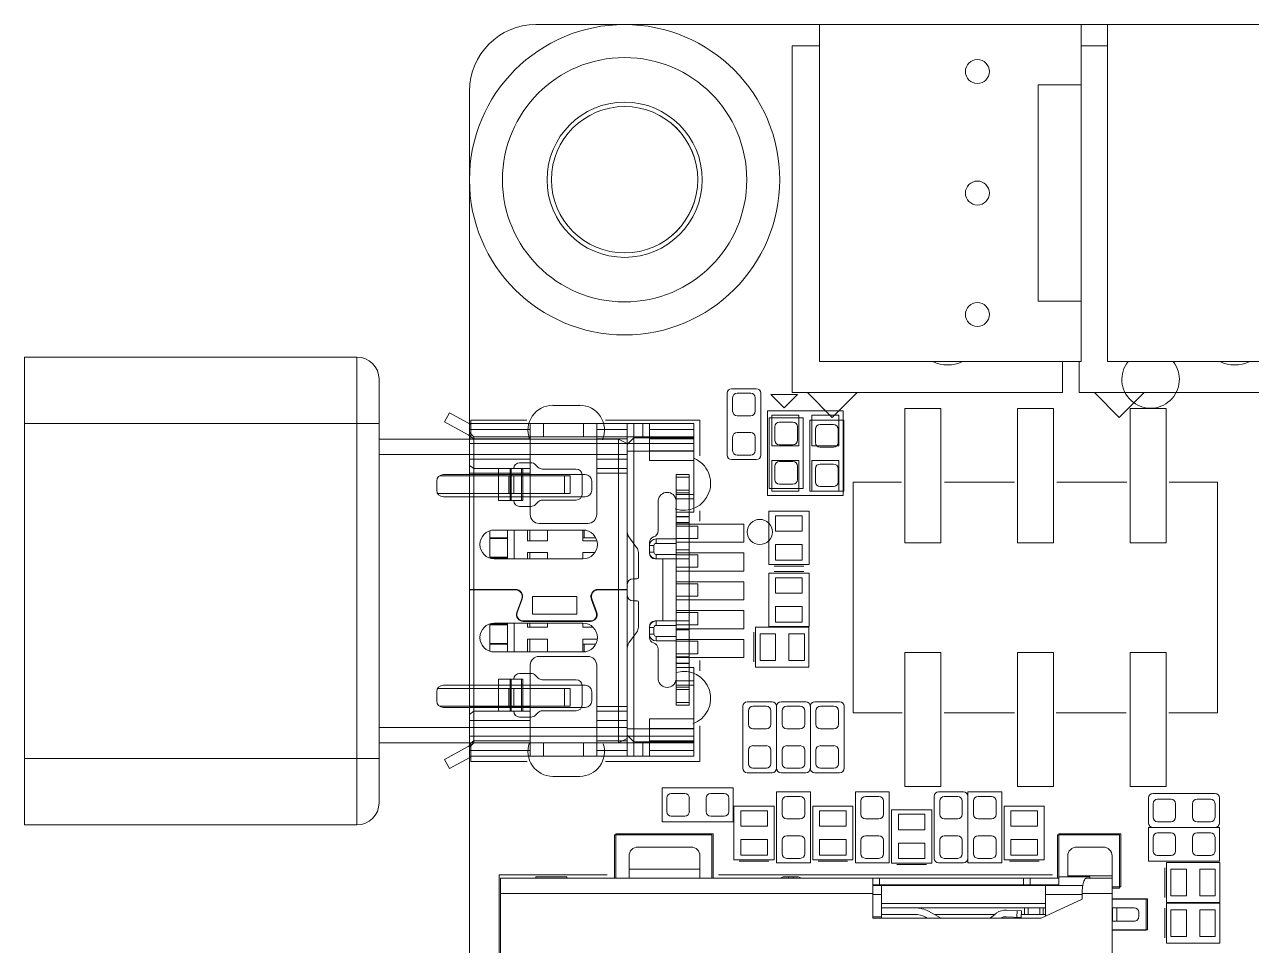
# Model space of a CAD drawing. Extents: x 14416 to 15769, y -3933 to -3562.
# Drawn here: x 14478.36 to 14506.04, y -3830.89 to -3810.12 of the extents above; entities that cross this region are included whole.
import ezdxf

# ---------------------------------------------------------------- set-up
doc = ezdxf.new("R2010")
doc.units = 0
doc.header["$LTSCALE"] = 3
doc.layers.get('0').update_dxf_attribs({"color": 2, "linetype": 'CONTINUOUS', "lineweight": 9})

msp = doc.modelspace()

# ---------------------------------------------------------------- linework, layer by layer
at = {"color": 7, "linetype": 'Continuous'}
for p, q in [((14574.899, -3810.123), (14489.899, -3810.123)), ((14496.299, -3810.123), (14496.299, -3817.723)), ((14502.199, -3817.723), (14502.199, -3810.123)), ((14502.799, -3810.123), (14502.799, -3817.723)), ((14488.399, -3811.623), (14488.399, -3819.473)), ((14502.199, -3811.483), (14501.229, -3811.483)), ((14501.229, -3811.483), (14501.229, -3816.363)), ((14501.229, -3816.363), (14502.199, -3816.363)), ((14478.359, -3817.623), (14485.859, -3817.623)), ((14478.359, -3817.623), (14478.359, -3828.173)), ((14485.859, -3828.173), (14485.859, -3817.623)), ((14496.299, -3817.723), (14502.199, -3817.723)), ((14502.799, -3817.723), (14508.699, -3817.723)), ((14486.359, -3818.123), (14486.359, -3827.673)), ((14486.359, -3819.123), (14478.359, -3819.123)), ((14486.359, -3819.473), (14491.759, -3819.473)), ((14491.759, -3819.473), (14491.959, -3819.573)), ((14491.759, -3819.473), (14491.759, -3826.323)), ((14491.959, -3819.593), (14492.109, -3819.443)), ((14491.959, -3819.593), (14492.109, -3819.443)), ((14491.959, -3819.573), (14491.959, -3826.223)), ((14492.109, -3819.443), (14493.459, -3819.443)), ((14492.109, -3819.443), (14492.109, -3826.303)), ((14493.459, -3820.823), (14493.459, -3819.443)), ((14491.959, -3819.823), (14486.359, -3819.823)), ((14493.459, -3819.743), (14491.959, -3819.743)), ((14487.659, -3820.423), (14487.659, -3820.623)), ((14490.671, -3820.298), (14487.728, -3820.298)), ((14491.009, -3820.273), (14487.809, -3820.273)), ((14489.055, -3820.298), (14489.055, -3820.698)), ((14489.288, -3820.298), (14489.288, -3820.698)), ((14489.401, -3820.698), (14489.401, -3820.298)), ((14489.601, -3820.298), (14489.601, -3820.698)), ((14490.542, -3820.698), (14490.542, -3820.298)), ((14490.671, -3820.698), (14490.671, -3820.298)), ((14491.159, -3820.623), (14491.159, -3820.423)), ((14487.681, -3820.698), (14490.671, -3820.698)), ((14487.809, -3820.773), (14491.009, -3820.773)), ((14493.059, -3820.823), (14493.459, -3820.823)), ((14493.059, -3820.823), (14493.059, -3824.923)), ((14488.859, -3822.156), (14488.859, -3821.54)), ((14490.959, -3821.523), (14488.959, -3821.523)), ((14489.259, -3822.173), (14489.259, -3821.523)), ((14489.409, -3821.523), (14489.409, -3822.173)), ((14489.709, -3821.763), (14489.709, -3821.523)), ((14489.759, -3821.763), (14489.759, -3821.523)), ((14490.159, -3821.523), (14490.159, -3821.763)), ((14490.959, -3821.763), (14490.959, -3821.523)), ((14490.987, -3821.698), (14490.987, -3821.527)), ((14493.549, -3821.433), (14493.059, -3821.433)), ((14493.549, -3821.433), (14493.549, -3821.713)), ((14488.859, -3821.698), (14489.259, -3821.698)), ((14488.859, -3821.713), (14489.259, -3821.713)), ((14490.159, -3821.763), (14489.709, -3821.763)), ((14490.959, -3821.698), (14491.245, -3821.698)), ((14491.269, -3821.763), (14490.959, -3821.763)), ((14492.559, -3821.873), (14492.459, -3821.873)), ((14492.459, -3822.023), (14492.459, -3821.873)), ((14492.559, -3821.873), (14492.559, -3822.023)), ((14492.609, -3821.723), (14493.059, -3821.723)), ((14492.609, -3821.723), (14492.609, -3821.823)), ((14493.059, -3821.823), (14492.609, -3821.823)), ((14493.549, -3821.713), (14493.059, -3821.713)), ((14489.259, -3822.133), (14488.859, -3822.133)), ((14489.259, -3822.148), (14488.859, -3822.148)), ((14488.959, -3822.173), (14490.959, -3822.173)), ((14490.159, -3822.033), (14489.709, -3822.033)), ((14489.709, -3822.173), (14489.709, -3822.033)), ((14489.759, -3822.173), (14489.759, -3822.033)), ((14490.159, -3822.033), (14490.159, -3822.173)), ((14491.222, -3822.033), (14490.959, -3822.033)), ((14490.959, -3822.173), (14490.959, -3822.033)), ((14492.559, -3822.023), (14492.459, -3822.023)), ((14492.609, -3822.073), (14493.059, -3822.073)), ((14492.609, -3822.073), (14492.609, -3822.173)), ((14492.609, -3822.173), (14493.059, -3822.173)), ((14493.549, -3822.083), (14493.059, -3822.083)), ((14493.549, -3822.083), (14493.549, -3822.363)), ((14493.549, -3822.363), (14493.059, -3822.363)), ((14493.549, -3822.733), (14493.059, -3822.733)), ((14493.549, -3822.733), (14493.549, -3823.013)), ((14493.549, -3823.013), (14493.059, -3823.013)), ((14493.549, -3823.383), (14493.059, -3823.383)), ((14493.549, -3823.383), (14493.549, -3823.663)), ((14488.859, -3824.256), (14488.859, -3823.64)), ((14488.859, -3823.648), (14489.259, -3823.648)), ((14488.859, -3823.663), (14489.259, -3823.663)), ((14490.959, -3823.623), (14488.959, -3823.623)), ((14489.259, -3824.273), (14489.259, -3823.623)), ((14489.409, -3823.623), (14489.409, -3824.273)), ((14489.709, -3823.713), (14489.709, -3823.623)), ((14490.159, -3823.713), (14489.709, -3823.713)), ((14489.759, -3823.713), (14489.759, -3823.623)), ((14490.159, -3823.623), (14490.159, -3823.713)), ((14490.959, -3823.713), (14490.959, -3823.623)), ((14491.179, -3823.713), (14490.959, -3823.713)), ((14492.559, -3823.723), (14492.459, -3823.723)), ((14492.459, -3823.873), (14492.459, -3823.723)), ((14492.559, -3823.723), (14492.559, -3823.873)), ((14492.609, -3823.573), (14493.059, -3823.573)), ((14492.609, -3823.673), (14492.609, -3823.573)), ((14493.059, -3823.673), (14492.609, -3823.673)), ((14493.549, -3823.663), (14493.059, -3823.663)), ((14489.259, -3824.083), (14488.859, -3824.083)), ((14489.259, -3824.098), (14488.859, -3824.098)), ((14490.159, -3823.983), (14489.709, -3823.983)), ((14489.709, -3824.273), (14489.709, -3823.983)), ((14489.759, -3824.273), (14489.759, -3823.983)), ((14490.159, -3823.983), (14490.159, -3824.273)), ((14491.28, -3823.983), (14490.959, -3823.983)), ((14490.959, -3824.273), (14490.959, -3823.983)), ((14491.245, -3824.098), (14490.959, -3824.098)), ((14490.987, -3824.269), (14490.987, -3824.098)), ((14492.559, -3823.873), (14492.459, -3823.873)), ((14492.609, -3823.923), (14493.059, -3823.923)), ((14492.609, -3823.923), (14492.609, -3824.023)), ((14492.609, -3824.023), (14493.059, -3824.023)), ((14493.549, -3824.033), (14493.059, -3824.033)), ((14493.549, -3824.033), (14493.549, -3824.313)), ((14488.959, -3824.273), (14490.959, -3824.273)), ((14493.549, -3824.313), (14493.059, -3824.313)), ((14493.459, -3824.923), (14493.059, -3824.923)), ((14493.459, -3826.303), (14493.459, -3824.923)), ((14487.659, -3825.173), (14487.659, -3825.373)), ((14490.671, -3825.098), (14487.681, -3825.098)), ((14491.009, -3825.023), (14487.809, -3825.023)), ((14489.055, -3825.098), (14489.055, -3825.498)), ((14489.288, -3825.098), (14489.288, -3825.498)), ((14489.401, -3825.498), (14489.401, -3825.098)), ((14489.601, -3825.098), (14489.601, -3825.498)), ((14490.542, -3825.498), (14490.542, -3825.098)), ((14490.671, -3825.498), (14490.671, -3825.098)), ((14491.159, -3825.373), (14491.159, -3825.173)), ((14487.728, -3825.498), (14490.671, -3825.498)), ((14487.809, -3825.523), (14491.009, -3825.523)), ((14486.359, -3825.973), (14491.959, -3825.973)), ((14491.959, -3826.003), (14493.459, -3826.003)), ((14491.759, -3826.323), (14486.359, -3826.323)), ((14488.399, -3826.323), (14488.399, -3847.788)), ((14491.959, -3826.223), (14491.759, -3826.323)), ((14492.109, -3826.303), (14491.959, -3826.153)), ((14491.959, -3826.153), (14492.109, -3826.303)), ((14492.109, -3826.303), (14493.459, -3826.303)), ((14478.359, -3826.673), (14486.359, -3826.673)), ((14478.359, -3828.173), (14485.859, -3828.173)), ((14491.699, -3828.373), (14493.899, -3828.373)), ((14491.699, -3829.373), (14491.699, -3828.373)), ((14493.899, -3828.373), (14493.899, -3829.373)), ((14501.699, -3828.373), (14503.099, -3828.373)), ((14501.699, -3829.343), (14501.699, -3828.373)), ((14503.099, -3828.373), (14503.099, -3829.573)), ((14492.199, -3828.673), (14493.399, -3828.673)), ((14502.099, -3828.673), (14502.699, -3828.673)), ((14491.999, -3828.873), (14491.999, -3829.373)), ((14493.599, -3829.373), (14493.599, -3828.873)), ((14501.899, -3828.873), (14501.899, -3829.343)), ((14502.899, -3828.873), (14502.899, -3831.563)), ((14501.699, -3829.373), (14489.099, -3829.373)), ((14489.099, -3829.373), (14489.099, -3838.191)), ((14489.899, -3829.343), (14490.599, -3829.343)), ((14489.899, -3829.343), (14489.899, -3829.373)), ((14490.599, -3829.373), (14490.599, -3829.343)), ((14491.999, -3829.173), (14493.599, -3829.173)), ((14495.799, -3829.343), (14495.499, -3829.343)), ((14495.599, -3829.343), (14495.599, -3829.373)), ((14495.699, -3829.373), (14495.699, -3829.343)), ((14497.499, -3829.373), (14497.499, -3830.273)), ((14497.649, -3829.373), (14497.649, -3829.523)), ((14500.899, -3829.523), (14500.899, -3829.373)), ((14501.049, -3829.523), (14501.049, -3829.373)), ((14501.699, -3829.343), (14502.399, -3829.343)), ((14501.699, -3829.343), (14501.699, -3829.543)), ((14501.899, -3829.323), (14502.899, -3829.323)), ((14502.324, -3829.373), (14502.899, -3829.373)), ((14502.399, -3829.373), (14502.399, -3829.343)), ((14501.699, -3829.523), (14497.499, -3829.523)), ((14502.238, -3829.543), (14497.499, -3829.543)), ((14497.699, -3830.273), (14497.699, -3829.543)), ((14501.399, -3829.543), (14501.399, -3830.227)), ((14503.099, -3829.573), (14502.899, -3829.573)), ((14497.499, -3829.723), (14489.099, -3829.723)), ((14497.499, -3829.743), (14497.699, -3829.743)), ((14501.299, -3830.273), (14502.224, -3829.848)), ((14501.399, -3829.743), (14502.224, -3829.743)), ((14502.899, -3829.723), (14502.224, -3829.723)), ((14502.224, -3829.848), (14502.224, -3829.723)), ((14502.899, -3829.843), (14503.699, -3829.843)), ((14503.699, -3829.843), (14503.699, -3830.543)), ((14501.399, -3829.945), (14497.699, -3829.945)), ((14497.699, -3830.043), (14501.399, -3830.043)), ((14498.449, -3830.193), (14497.699, -3830.193)), ((14499.039, -3830.274), (14498.759, -3830.122)), ((14500.251, -3830.193), (14498.89, -3830.193)), ((14500.149, -3830.273), (14500.294, -3830.16)), ((14500.857, -3830.112), (14500.517, -3830.094)), ((14500.749, -3830.256), (14500.757, -3830.106)), ((14500.857, -3830.112), (14500.849, -3830.261)), ((14501.399, -3830.193), (14500.852, -3830.193)), ((14500.925, -3830.193), (14500.925, -3830.043)), ((14501.002, -3830.043), (14501.002, -3830.193)), ((14501.267, -3830.193), (14501.267, -3830.043)), ((14501.344, -3830.043), (14501.344, -3830.193)), ((14503.399, -3830.043), (14502.899, -3830.043)), ((14502.907, -3830.343), (14502.907, -3830.043)), ((14503.006, -3830.043), (14503.006, -3830.343)), ((14503.499, -3830.243), (14503.499, -3830.143)), ((14497.499, -3830.243), (14497.699, -3830.243)), ((14497.499, -3830.273), (14501.299, -3830.273)), ((14498.723, -3830.273), (14498.687, -3830.254)), ((14499.001, -3830.253), (14498.99, -3830.273)), ((14500.509, -3830.244), (14500.849, -3830.261)), ((14502.899, -3830.343), (14503.399, -3830.343)), ((14503.699, -3830.543), (14502.899, -3830.543))]:
    msp.add_line(p, q, dxfattribs=at)
at = {"color": 5, "linetype": 'Continuous'}
for p, q in [((14495.677, -3810.601), (14496.299, -3810.601)), ((14495.677, -3818.424), (14495.677, -3810.601)), ((14502.199, -3810.601), (14502.799, -3810.601)), ((14501.78, -3817.723), (14501.78, -3818.424)), ((14502.154, -3818.424), (14502.154, -3817.723)), ((14494.21, -3819.834), (14494.21, -3818.437)), ((14494.312, -3818.335), (14494.871, -3818.335)), ((14494.972, -3818.437), (14494.972, -3819.834)), ((14495.199, -3818.468), (14495.804, -3818.468)), ((14495.501, -3818.77), (14495.199, -3818.468)), ((14495.804, -3818.468), (14495.501, -3818.77)), ((14501.78, -3818.424), (14495.677, -3818.424)), ((14496.026, -3818.424), (14497.145, -3818.424)), ((14496.585, -3818.983), (14496.026, -3818.424)), ((14497.145, -3818.424), (14496.585, -3818.983)), ((14508.257, -3818.424), (14502.154, -3818.424)), ((14502.503, -3818.424), (14503.622, -3818.424)), ((14503.062, -3818.983), (14502.503, -3818.424)), ((14503.622, -3818.424), (14503.062, -3818.983)), ((14495.12, -3818.834), (14496.832, -3818.834)), ((14495.12, -3820.745), (14495.12, -3818.834)), ((14496.832, -3818.834), (14496.832, -3820.745)), ((14487.945, -3818.879), (14487.832, -3819.086)), ((14488.368, -3819.379), (14487.832, -3819.086)), ((14487.945, -3818.879), (14488.415, -3819.136)), ((14488.415, -3819.136), (14488.432, -3819.144)), ((14488.432, -3819.043), (14489.694, -3819.043)), ((14488.432, -3819.043), (14488.432, -3819.473)), ((14493.593, -3819.043), (14491.467, -3819.043)), ((14493.593, -3819.846), (14493.593, -3819.043)), ((14495.926, -3818.99), (14495.164, -3818.99)), ((14495.164, -3818.99), (14495.164, -3820.59)), ((14495.926, -3820.59), (14495.926, -3818.99)), ((14496.842, -3819.044), (14496.08, -3819.044)), ((14496.08, -3819.044), (14496.08, -3820.644)), ((14496.842, -3820.644), (14496.842, -3819.044)), ((14488.432, -3819.415), (14488.368, -3819.379)), ((14494.871, -3819.935), (14494.312, -3819.935)), ((14497.058, -3820.445), (14498.148, -3820.445)), ((14497.058, -3825.648), (14497.058, -3820.445)), ((14499.119, -3820.445), (14500.696, -3820.445)), ((14501.651, -3820.445), (14503.228, -3820.445)), ((14504.186, -3820.445), (14505.281, -3820.445)), ((14505.281, -3820.445), (14505.281, -3825.648)), ((14496.832, -3820.745), (14495.12, -3820.745)), ((14495.164, -3820.59), (14495.926, -3820.59)), ((14496.08, -3820.644), (14496.12, -3820.644)), ((14496.73, -3820.644), (14496.842, -3820.644)), ((14493.593, -3821.32), (14493.593, -3821.091)), ((14495.155, -3821.099), (14496.06, -3821.099)), ((14495.155, -3822.302), (14495.155, -3821.099)), ((14496.06, -3821.099), (14496.06, -3822.302)), ((14496.06, -3822.302), (14495.155, -3822.302)), ((14495.942, -3822.338), (14495.273, -3822.338)), ((14495.273, -3822.46), (14495.941, -3822.46)), ((14495.155, -3822.496), (14496.06, -3822.496)), ((14495.155, -3823.699), (14495.155, -3822.496)), ((14496.06, -3822.496), (14496.06, -3823.699)), ((14494.817, -3824.499), (14494.817, -3823.83)), ((14494.853, -3823.712), (14496.056, -3823.712)), ((14494.853, -3824.617), (14494.853, -3823.712)), ((14496.06, -3823.699), (14495.155, -3823.699)), ((14496.056, -3823.712), (14496.056, -3824.617)), ((14493.593, -3824.698), (14493.593, -3824.469)), ((14496.056, -3824.617), (14494.853, -3824.617)), ((14494.566, -3826.895), (14494.566, -3825.498)), ((14494.667, -3825.396), (14495.226, -3825.396)), ((14495.328, -3826.895), (14495.328, -3825.498)), ((14495.429, -3825.396), (14495.988, -3825.396)), ((14496.09, -3826.895), (14496.09, -3825.498)), ((14496.191, -3825.396), (14496.75, -3825.396)), ((14496.852, -3825.498), (14496.852, -3826.895)), ((14498.16, -3825.648), (14497.058, -3825.648)), ((14500.696, -3825.648), (14499.111, -3825.648)), ((14503.219, -3825.648), (14501.634, -3825.648)), ((14505.281, -3825.648), (14504.177, -3825.648)), ((14493.593, -3826.746), (14493.593, -3825.942)), ((14488.432, -3826.323), (14488.432, -3826.746)), ((14487.832, -3826.697), (14488.366, -3826.405)), ((14488.366, -3826.405), (14488.432, -3826.371)), ((14487.832, -3826.697), (14487.945, -3826.904)), ((14488.403, -3826.653), (14487.945, -3826.904)), ((14488.433, -3826.638), (14488.403, -3826.653)), ((14488.432, -3826.746), (14489.697, -3826.746)), ((14493.593, -3826.746), (14491.47, -3826.746)), ((14495.226, -3826.996), (14494.667, -3826.996)), ((14495.988, -3826.996), (14495.429, -3826.996)), ((14496.75, -3826.996), (14496.191, -3826.996)), ((14494.35, -3827.339), (14492.75, -3827.339)), ((14492.75, -3827.339), (14492.75, -3828.101)), ((14494.35, -3828.101), (14494.35, -3827.339)), ((14496.09, -3827.428), (14495.328, -3827.428)), ((14495.328, -3827.428), (14495.328, -3829.028)), ((14496.09, -3829.028), (14496.09, -3827.428)), ((14497.868, -3827.428), (14497.106, -3827.428)), ((14497.106, -3827.428), (14497.106, -3829.028)), ((14497.868, -3829.028), (14497.868, -3827.428)), ((14498.985, -3827.428), (14499.544, -3827.428)), ((14500.408, -3827.428), (14499.646, -3827.428)), ((14499.646, -3827.428), (14499.646, -3829.028)), ((14500.408, -3829.028), (14500.408, -3827.428)), ((14498.884, -3828.927), (14498.884, -3827.53)), ((14503.722, -3828.127), (14503.722, -3827.568)), ((14503.824, -3827.466), (14505.221, -3827.466)), ((14505.323, -3827.568), (14505.323, -3828.127)), ((14494.367, -3827.754), (14495.272, -3827.754)), ((14494.367, -3828.957), (14494.367, -3827.754)), ((14495.272, -3827.754), (14495.272, -3828.957)), ((14496.145, -3827.754), (14497.05, -3827.754)), ((14496.145, -3828.957), (14496.145, -3827.754)), ((14497.05, -3827.754), (14497.05, -3828.957)), ((14497.923, -3827.83), (14498.828, -3827.83)), ((14497.923, -3829.033), (14497.923, -3827.83)), ((14498.828, -3827.83), (14498.828, -3829.033)), ((14500.463, -3827.754), (14501.368, -3827.754)), ((14500.463, -3828.957), (14500.463, -3827.754)), ((14501.368, -3827.754), (14501.368, -3828.957)), ((14492.75, -3828.101), (14494.35, -3828.101)), ((14505.323, -3828.228), (14503.722, -3828.228)), ((14503.722, -3828.228), (14503.722, -3828.99)), ((14505.323, -3828.99), (14505.323, -3828.228)), ((14495.272, -3828.957), (14494.367, -3828.957)), ((14495.154, -3828.993), (14494.485, -3828.993)), ((14495.328, -3829.028), (14496.09, -3829.028)), ((14497.05, -3828.957), (14496.145, -3828.957)), ((14496.932, -3828.993), (14496.263, -3828.993)), ((14497.106, -3829.028), (14497.868, -3829.028)), ((14498.828, -3829.033), (14497.923, -3829.033)), ((14498.71, -3829.069), (14498.041, -3829.069)), ((14499.544, -3829.028), (14498.985, -3829.028)), ((14499.646, -3829.028), (14500.408, -3829.028)), ((14501.368, -3828.957), (14500.463, -3828.957)), ((14501.25, -3828.993), (14500.581, -3828.993)), ((14503.722, -3828.99), (14505.323, -3828.99)), ((14504.124, -3829.021), (14505.327, -3829.021)), ((14504.124, -3829.925), (14504.124, -3829.021)), ((14505.327, -3829.021), (14505.327, -3829.925)), ((14491.509, -3829.299), (14489.068, -3829.299)), ((14489.068, -3829.299), (14489.068, -3836.847)), ((14501.556, -3829.299), (14494.017, -3829.299)), ((14504.088, -3829.807), (14504.088, -3829.139)), ((14505.327, -3829.925), (14504.124, -3829.925)), ((14504.124, -3829.935), (14505.327, -3829.935)), ((14504.124, -3830.84), (14504.124, -3829.935)), ((14505.327, -3829.935), (14505.327, -3830.84)), ((14504.088, -3830.722), (14504.088, -3830.053)), ((14505.327, -3830.84), (14504.124, -3830.84))]:
    msp.add_line(p, q, dxfattribs=at)
at = {"color": 6, "linetype": 'Continuous'}
for p, q in [((14494.337, -3818.843), (14494.337, -3818.538)), ((14494.439, -3818.437), (14494.744, -3818.437)), ((14494.845, -3818.538), (14494.845, -3818.843)), ((14490.277, -3818.711), (14490.887, -3818.711)), ((14498.223, -3818.785), (14499.036, -3818.785)), ((14498.223, -3821.808), (14498.223, -3818.785)), ((14499.036, -3818.785), (14499.036, -3821.808)), ((14500.763, -3818.785), (14501.576, -3818.785)), ((14500.763, -3821.808), (14500.763, -3818.785)), ((14501.576, -3818.785), (14501.576, -3821.808)), ((14503.303, -3818.785), (14504.116, -3818.785)), ((14503.303, -3821.808), (14503.303, -3818.785)), ((14504.116, -3818.785), (14504.116, -3821.808)), ((14488.399, -3819.123), (14493.459, -3819.123)), ((14489.769, -3819.123), (14489.769, -3821.173)), ((14490.069, -3819.423), (14490.069, -3819.123)), ((14490.969, -3819.423), (14490.969, -3819.123)), ((14491.269, -3819.123), (14491.269, -3821.173)), ((14491.959, -3819.573), (14491.959, -3819.123)), ((14492.109, -3819.123), (14492.109, -3819.423)), ((14492.309, -3819.423), (14492.309, -3819.123)), ((14492.459, -3819.123), (14492.459, -3819.952)), ((14493.459, -3819.443), (14493.459, -3819.123)), ((14494.744, -3818.945), (14494.439, -3818.945)), ((14495.222, -3818.936), (14495.831, -3818.936)), ((14495.222, -3819.622), (14495.222, -3818.936)), ((14495.392, -3819.091), (14495.697, -3819.091)), ((14495.831, -3818.936), (14495.831, -3819.622)), ((14496.12, -3818.936), (14496.73, -3818.936)), ((14496.12, -3819.622), (14496.12, -3818.936)), ((14496.73, -3818.936), (14496.73, -3819.622)), ((14488.399, -3819.255), (14489.769, -3819.255)), ((14488.399, -3819.323), (14488.499, -3819.423)), ((14488.399, -3819.397), (14488.499, -3819.467)), ((14491.269, -3819.255), (14491.959, -3819.255)), ((14492.459, -3819.255), (14493.459, -3819.255)), ((14494.439, -3819.326), (14494.744, -3819.326)), ((14495.291, -3819.498), (14495.291, -3819.193)), ((14495.799, -3819.193), (14495.799, -3819.498)), ((14496.207, -3819.552), (14496.207, -3819.247)), ((14496.308, -3819.145), (14496.613, -3819.145)), ((14496.715, -3819.247), (14496.715, -3819.552)), ((14488.399, -3819.473), (14488.399, -3826.323)), ((14493.459, -3819.573), (14488.399, -3819.573)), ((14488.499, -3819.423), (14493.459, -3819.423)), ((14488.499, -3819.423), (14488.499, -3826.323)), ((14488.499, -3819.467), (14489.769, -3819.467)), ((14491.269, -3819.467), (14491.959, -3819.467)), ((14492.459, -3819.467), (14493.459, -3819.467)), ((14494.337, -3819.732), (14494.337, -3819.427)), ((14494.845, -3819.427), (14494.845, -3819.732)), ((14495.831, -3819.622), (14495.222, -3819.622)), ((14495.697, -3819.599), (14495.392, -3819.599)), ((14496.73, -3819.622), (14496.12, -3819.622)), ((14496.613, -3819.653), (14496.308, -3819.653)), ((14489.769, -3819.925), (14488.399, -3819.925)), ((14491.959, -3819.925), (14491.269, -3819.925)), ((14492.459, -3819.74), (14493.459, -3819.74)), ((14492.459, -3819.952), (14493.459, -3819.952)), ((14494.744, -3819.834), (14494.439, -3819.834)), ((14495.222, -3819.958), (14495.831, -3819.958)), ((14495.222, -3820.644), (14495.222, -3819.958)), ((14495.831, -3819.958), (14495.831, -3820.644)), ((14496.12, -3819.958), (14496.73, -3819.958)), ((14496.12, -3820.644), (14496.12, -3819.958)), ((14496.73, -3819.958), (14496.73, -3820.644)), ((14488.499, -3820.137), (14488.399, -3820.067)), ((14488.399, -3820.243), (14489.769, -3820.243)), ((14489.769, -3820.137), (14488.499, -3820.137)), ((14489.053, -3820.137), (14489.602, -3820.137)), ((14489.053, -3820.137), (14489.053, -3820.86)), ((14489.313, -3820.86), (14489.313, -3820.137)), ((14489.342, -3820.86), (14489.342, -3820.137)), ((14489.529, -3820.007), (14489.791, -3820.007)), ((14489.573, -3820.86), (14489.573, -3820.137)), ((14489.602, -3820.137), (14489.602, -3820.86)), ((14489.949, -3820.111), (14489.882, -3820.045)), ((14490.041, -3820.148), (14490.809, -3820.148)), ((14491.959, -3820.137), (14491.269, -3820.137)), ((14491.269, -3820.243), (14491.959, -3820.243)), ((14495.291, -3820.387), (14495.291, -3820.082)), ((14495.392, -3819.98), (14495.697, -3819.98)), ((14495.799, -3820.082), (14495.799, -3820.387)), ((14496.207, -3820.441), (14496.207, -3820.136)), ((14496.308, -3820.034), (14496.613, -3820.034)), ((14496.715, -3820.136), (14496.715, -3820.441)), ((14490.939, -3820.718), (14490.939, -3820.278)), ((14493.059, -3820.273), (14493.359, -3820.273)), ((14493.059, -3820.823), (14493.059, -3820.273)), ((14493.359, -3820.332), (14493.059, -3820.332)), ((14493.359, -3825.473), (14493.359, -3820.273)), ((14495.697, -3820.488), (14495.392, -3820.488)), ((14493.059, -3820.623), (14493.359, -3820.623)), ((14493.359, -3820.682), (14493.059, -3820.682)), ((14493.059, -3820.723), (14493.459, -3820.723)), ((14495.831, -3820.644), (14495.222, -3820.644)), ((14496.73, -3820.644), (14496.12, -3820.644)), ((14496.613, -3820.542), (14496.308, -3820.542)), ((14489.602, -3820.86), (14489.053, -3820.86)), ((14489.529, -3820.99), (14489.791, -3820.99)), ((14489.882, -3820.952), (14489.949, -3820.886)), ((14490.041, -3820.848), (14490.809, -3820.848)), ((14492.659, -3821.535), (14492.659, -3820.852)), ((14493.459, -3820.823), (14493.459, -3821.123)), ((14493.059, -3821.123), (14493.459, -3821.123)), ((14493.059, -3821.215), (14493.359, -3821.215)), ((14493.059, -3821.222), (14493.359, -3821.222)), ((14495.307, -3821.201), (14495.907, -3821.201)), ((14495.307, -3821.551), (14495.307, -3821.201)), ((14495.907, -3821.201), (14495.907, -3821.551)), ((14489.969, -3821.373), (14491.069, -3821.373)), ((14493.359, -3821.356), (14493.059, -3821.356)), ((14493.359, -3821.363), (14493.059, -3821.363)), ((14493.059, -3821.391), (14494.586, -3821.391)), ((14494.586, -3821.391), (14494.586, -3821.798)), ((14495.907, -3821.551), (14495.307, -3821.551)), ((14492.17, -3821.914), (14491.997, -3821.678)), ((14492.459, -3821.873), (14492.459, -3821.803)), ((14494.586, -3821.798), (14493.059, -3821.798)), ((14495.307, -3821.851), (14495.907, -3821.851)), ((14495.307, -3822.201), (14495.307, -3821.851)), ((14495.907, -3821.851), (14495.907, -3822.201)), ((14499.036, -3821.808), (14498.223, -3821.808)), ((14501.576, -3821.808), (14500.763, -3821.808)), ((14504.116, -3821.808), (14503.303, -3821.808)), ((14492.209, -3822.597), (14492.209, -3822.032)), ((14492.459, -3822.043), (14492.459, -3822.023)), ((14492.609, -3822.173), (14492.589, -3822.173)), ((14492.759, -3823.573), (14492.759, -3822.173)), ((14493.359, -3821.973), (14493.059, -3821.973)), ((14493.059, -3822.041), (14494.586, -3822.041)), ((14493.059, -3822.173), (14493.359, -3822.173)), ((14494.586, -3822.041), (14494.586, -3822.448)), ((14494.586, -3822.448), (14493.059, -3822.448)), ((14495.907, -3822.201), (14495.307, -3822.201)), ((14492.089, -3822.623), (14492.183, -3822.623)), ((14493.059, -3822.691), (14494.586, -3822.691)), ((14494.586, -3822.691), (14494.586, -3823.098)), ((14495.307, -3822.598), (14495.907, -3822.598)), ((14495.307, -3822.948), (14495.307, -3822.598)), ((14495.907, -3822.598), (14495.907, -3822.948)), ((14488.399, -3822.863), (14489.439, -3822.863)), ((14489.439, -3822.873), (14488.399, -3822.873)), ((14491.299, -3822.863), (14491.959, -3822.863)), ((14491.299, -3822.873), (14491.959, -3822.873)), ((14495.907, -3822.948), (14495.307, -3822.948)), ((14489.468, -3823.382), (14489.58, -3823.075)), ((14489.589, -3823.078), (14489.477, -3823.385)), ((14489.822, -3823.023), (14490.822, -3823.023)), ((14489.822, -3823.423), (14489.822, -3823.023)), ((14490.822, -3823.423), (14490.822, -3823.023)), ((14491.26, -3823.385), (14491.148, -3823.078)), ((14491.158, -3823.075), (14491.27, -3823.382)), ((14492.089, -3823.123), (14492.183, -3823.123)), ((14492.209, -3823.714), (14492.209, -3823.149)), ((14494.586, -3823.098), (14493.059, -3823.098)), ((14495.307, -3823.248), (14495.907, -3823.248)), ((14495.307, -3823.598), (14495.307, -3823.248)), ((14495.907, -3823.248), (14495.907, -3823.598)), ((14489.822, -3823.423), (14490.822, -3823.423)), ((14493.059, -3823.341), (14494.586, -3823.341)), ((14494.586, -3823.341), (14494.586, -3823.748)), ((14489.609, -3823.573), (14491.129, -3823.573)), ((14489.609, -3823.583), (14491.129, -3823.583)), ((14491.997, -3824.068), (14492.17, -3823.833)), ((14492.459, -3823.723), (14492.459, -3823.703)), ((14492.609, -3823.573), (14492.589, -3823.573)), ((14493.359, -3823.573), (14493.059, -3823.573)), ((14494.586, -3823.748), (14493.059, -3823.748)), ((14493.059, -3823.773), (14493.359, -3823.773)), ((14495.907, -3823.598), (14495.307, -3823.598)), ((14492.459, -3823.943), (14492.459, -3823.873)), ((14493.059, -3823.991), (14494.586, -3823.991)), ((14494.586, -3823.991), (14494.586, -3824.398)), ((14494.955, -3823.864), (14495.305, -3823.864)), ((14494.955, -3824.464), (14494.955, -3823.864)), ((14495.305, -3823.864), (14495.305, -3824.464)), ((14495.605, -3823.864), (14495.955, -3823.864)), ((14495.605, -3824.464), (14495.605, -3823.864)), ((14495.955, -3823.864), (14495.955, -3824.464)), ((14489.969, -3824.373), (14491.069, -3824.373)), ((14492.659, -3824.894), (14492.659, -3824.212)), ((14493.059, -3824.383), (14493.359, -3824.383)), ((14493.059, -3824.391), (14493.359, -3824.391)), ((14494.586, -3824.398), (14493.059, -3824.398)), ((14498.223, -3824.285), (14499.036, -3824.285)), ((14498.223, -3827.308), (14498.223, -3824.285)), ((14499.036, -3824.285), (14499.036, -3827.308)), ((14500.763, -3824.285), (14501.576, -3824.285)), ((14500.763, -3827.308), (14500.763, -3824.285)), ((14501.576, -3824.285), (14501.576, -3827.308)), ((14503.303, -3824.285), (14504.116, -3824.285)), ((14503.303, -3827.308), (14503.303, -3824.285)), ((14504.116, -3824.285), (14504.116, -3827.308)), ((14489.769, -3824.573), (14489.769, -3826.623)), ((14491.269, -3824.573), (14491.269, -3826.623)), ((14493.359, -3824.525), (14493.059, -3824.525)), ((14493.359, -3824.532), (14493.059, -3824.532)), ((14493.059, -3824.623), (14493.459, -3824.623)), ((14493.459, -3824.623), (14493.459, -3824.923)), ((14495.305, -3824.464), (14494.955, -3824.464)), ((14495.955, -3824.464), (14495.605, -3824.464)), ((14489.053, -3824.887), (14489.602, -3824.887)), ((14489.053, -3824.887), (14489.053, -3825.61)), ((14489.313, -3825.61), (14489.313, -3824.887)), ((14489.342, -3825.61), (14489.342, -3824.887)), ((14489.529, -3824.757), (14489.791, -3824.757)), ((14489.573, -3825.61), (14489.573, -3824.887)), ((14489.602, -3824.887), (14489.602, -3825.61)), ((14489.949, -3824.861), (14489.882, -3824.795)), ((14490.041, -3824.898), (14490.809, -3824.898)), ((14493.059, -3824.923), (14493.059, -3825.473)), ((14490.939, -3825.468), (14490.939, -3825.028)), ((14493.459, -3825.023), (14493.059, -3825.023)), ((14493.059, -3825.065), (14493.359, -3825.065)), ((14493.059, -3825.123), (14493.359, -3825.123)), ((14489.769, -3825.503), (14488.399, -3825.503)), ((14491.959, -3825.503), (14491.269, -3825.503)), ((14493.059, -3825.415), (14493.359, -3825.415)), ((14493.059, -3825.473), (14493.359, -3825.473)), ((14494.794, -3825.498), (14495.099, -3825.498)), ((14495.556, -3825.498), (14495.861, -3825.498)), ((14496.318, -3825.498), (14496.623, -3825.498)), ((14488.399, -3825.68), (14488.499, -3825.609)), ((14488.499, -3825.609), (14489.769, -3825.609)), ((14489.602, -3825.61), (14489.053, -3825.61)), ((14489.529, -3825.74), (14489.791, -3825.74)), ((14489.882, -3825.702), (14489.949, -3825.636)), ((14490.041, -3825.598), (14490.809, -3825.598)), ((14491.269, -3825.609), (14491.959, -3825.609)), ((14494.693, -3825.904), (14494.693, -3825.599)), ((14495.201, -3825.599), (14495.201, -3825.904)), ((14495.455, -3825.904), (14495.455, -3825.599)), ((14495.963, -3825.599), (14495.963, -3825.904)), ((14496.217, -3825.904), (14496.217, -3825.599)), ((14496.725, -3825.599), (14496.725, -3825.904)), ((14488.399, -3825.822), (14489.769, -3825.822)), ((14491.269, -3825.822), (14491.959, -3825.822)), ((14492.459, -3825.784), (14493.459, -3825.784)), ((14492.459, -3825.784), (14492.459, -3826.623)), ((14493.459, -3825.997), (14492.459, -3825.997)), ((14495.099, -3826.006), (14494.794, -3826.006)), ((14495.861, -3826.006), (14495.556, -3826.006)), ((14496.623, -3826.006), (14496.318, -3826.006)), ((14488.399, -3826.173), (14493.459, -3826.173)), ((14488.499, -3826.279), (14488.399, -3826.35)), ((14488.499, -3826.323), (14488.399, -3826.423)), ((14488.399, -3826.423), (14488.499, -3826.323)), ((14489.769, -3826.279), (14488.499, -3826.279)), ((14490.069, -3826.623), (14490.069, -3826.323)), ((14490.969, -3826.623), (14490.969, -3826.323)), ((14491.959, -3826.279), (14491.269, -3826.279)), ((14493.459, -3826.323), (14491.759, -3826.323)), ((14491.959, -3826.223), (14491.959, -3826.623)), ((14492.109, -3826.323), (14492.109, -3826.623)), ((14492.309, -3826.623), (14492.309, -3826.323)), ((14493.459, -3826.279), (14492.459, -3826.279)), ((14493.459, -3826.303), (14493.459, -3826.623)), ((14489.769, -3826.492), (14488.399, -3826.492)), ((14491.959, -3826.492), (14491.269, -3826.492)), ((14493.459, -3826.492), (14492.459, -3826.492)), ((14494.693, -3826.793), (14494.693, -3826.488)), ((14494.794, -3826.387), (14495.099, -3826.387)), ((14495.201, -3826.488), (14495.201, -3826.793)), ((14495.455, -3826.793), (14495.455, -3826.488)), ((14495.556, -3826.387), (14495.861, -3826.387)), ((14495.963, -3826.488), (14495.963, -3826.793)), ((14496.217, -3826.793), (14496.217, -3826.488)), ((14496.318, -3826.387), (14496.623, -3826.387)), ((14496.725, -3826.488), (14496.725, -3826.793)), ((14493.459, -3826.623), (14488.399, -3826.623)), ((14490.887, -3827.078), (14490.277, -3827.078)), ((14495.099, -3826.895), (14494.794, -3826.895)), ((14495.861, -3826.895), (14495.556, -3826.895)), ((14496.623, -3826.895), (14496.318, -3826.895)), ((14499.036, -3827.308), (14498.223, -3827.308)), ((14501.576, -3827.308), (14500.763, -3827.308)), ((14504.116, -3827.308), (14503.303, -3827.308)), ((14492.851, -3827.873), (14492.851, -3827.568)), ((14492.953, -3827.466), (14493.258, -3827.466)), ((14493.359, -3827.568), (14493.359, -3827.873)), ((14493.74, -3827.873), (14493.74, -3827.568)), ((14493.842, -3827.466), (14494.147, -3827.466)), ((14494.248, -3827.568), (14494.248, -3827.873)), ((14495.455, -3827.936), (14495.455, -3827.631)), ((14495.556, -3827.53), (14495.861, -3827.53)), ((14495.963, -3827.631), (14495.963, -3827.936)), ((14497.233, -3827.936), (14497.233, -3827.631)), ((14497.334, -3827.53), (14497.639, -3827.53)), ((14497.741, -3827.631), (14497.741, -3827.936)), ((14499.011, -3827.936), (14499.011, -3827.631)), ((14499.112, -3827.53), (14499.417, -3827.53)), ((14499.519, -3827.631), (14499.519, -3827.936)), ((14499.773, -3827.936), (14499.773, -3827.631)), ((14499.874, -3827.53), (14500.179, -3827.53)), ((14500.281, -3827.631), (14500.281, -3827.936)), ((14503.824, -3828), (14503.824, -3827.695)), ((14503.926, -3827.593), (14504.23, -3827.593)), ((14504.332, -3827.695), (14504.332, -3828)), ((14504.713, -3828), (14504.713, -3827.695)), ((14504.815, -3827.593), (14505.119, -3827.593)), ((14505.221, -3827.695), (14505.221, -3828)), ((14493.258, -3827.974), (14492.953, -3827.974)), ((14494.147, -3827.974), (14493.842, -3827.974)), ((14494.52, -3827.855), (14495.12, -3827.855)), ((14494.52, -3828.205), (14494.52, -3827.855)), ((14495.12, -3827.855), (14495.12, -3828.205)), ((14496.298, -3827.855), (14496.898, -3827.855)), ((14496.298, -3828.205), (14496.298, -3827.855)), ((14496.898, -3827.855), (14496.898, -3828.205)), ((14498.076, -3827.932), (14498.676, -3827.932)), ((14498.076, -3828.282), (14498.076, -3827.932)), ((14498.676, -3827.932), (14498.676, -3828.282)), ((14500.616, -3827.855), (14501.216, -3827.855)), ((14500.616, -3828.205), (14500.616, -3827.855)), ((14501.216, -3827.855), (14501.216, -3828.205)), ((14495.12, -3828.205), (14494.52, -3828.205)), ((14495.861, -3828.038), (14495.556, -3828.038)), ((14496.898, -3828.205), (14496.298, -3828.205)), ((14497.639, -3828.038), (14497.334, -3828.038)), ((14499.417, -3828.038), (14499.112, -3828.038)), ((14500.179, -3828.038), (14499.874, -3828.038)), ((14501.216, -3828.205), (14500.616, -3828.205)), ((14504.23, -3828.101), (14503.926, -3828.101)), ((14505.119, -3828.101), (14504.815, -3828.101)), ((14491.668, -3828.4), (14493.867, -3828.4)), ((14491.668, -3829.373), (14491.668, -3828.4)), ((14493.867, -3828.4), (14493.867, -3829.373)), ((14494.52, -3828.505), (14495.12, -3828.505)), ((14494.52, -3828.855), (14494.52, -3828.505)), ((14495.12, -3828.505), (14495.12, -3828.855)), ((14495.455, -3828.825), (14495.455, -3828.52)), ((14495.556, -3828.419), (14495.861, -3828.419)), ((14495.963, -3828.52), (14495.963, -3828.825)), ((14496.298, -3828.505), (14496.898, -3828.505)), ((14496.298, -3828.855), (14496.298, -3828.505)), ((14496.898, -3828.505), (14496.898, -3828.855)), ((14497.233, -3828.825), (14497.233, -3828.52)), ((14497.334, -3828.419), (14497.639, -3828.419)), ((14497.741, -3828.52), (14497.741, -3828.825)), ((14498.676, -3828.282), (14498.076, -3828.282)), ((14499.011, -3828.825), (14499.011, -3828.52)), ((14499.112, -3828.419), (14499.417, -3828.419)), ((14499.519, -3828.52), (14499.519, -3828.825)), ((14499.773, -3828.825), (14499.773, -3828.52)), ((14499.874, -3828.419), (14500.179, -3828.419)), ((14500.281, -3828.52), (14500.281, -3828.825)), ((14500.616, -3828.505), (14501.216, -3828.505)), ((14500.616, -3828.855), (14500.616, -3828.505)), ((14501.216, -3828.505), (14501.216, -3828.855)), ((14501.668, -3828.4), (14503.068, -3828.4)), ((14501.668, -3829.373), (14501.668, -3828.4)), ((14503.068, -3828.4), (14503.068, -3829.6)), ((14503.824, -3828.762), (14503.824, -3828.457)), ((14503.926, -3828.355), (14504.23, -3828.355)), ((14504.332, -3828.457), (14504.332, -3828.762)), ((14504.713, -3828.762), (14504.713, -3828.457)), ((14504.815, -3828.355), (14505.119, -3828.355)), ((14505.221, -3828.457), (14505.221, -3828.762)), ((14498.076, -3828.582), (14498.676, -3828.582)), ((14498.076, -3828.932), (14498.076, -3828.582)), ((14498.676, -3828.582), (14498.676, -3828.932)), ((14495.12, -3828.855), (14494.52, -3828.855)), ((14495.861, -3828.927), (14495.556, -3828.927)), ((14496.898, -3828.855), (14496.298, -3828.855)), ((14497.639, -3828.927), (14497.334, -3828.927)), ((14498.676, -3828.932), (14498.076, -3828.932)), ((14499.417, -3828.927), (14499.112, -3828.927)), ((14500.179, -3828.927), (14499.874, -3828.927)), ((14501.216, -3828.855), (14500.616, -3828.855)), ((14504.23, -3828.863), (14503.926, -3828.863)), ((14505.119, -3828.863), (14504.815, -3828.863)), ((14504.226, -3829.173), (14504.576, -3829.173)), ((14504.226, -3829.773), (14504.226, -3829.173)), ((14504.576, -3829.173), (14504.576, -3829.773)), ((14504.876, -3829.173), (14505.226, -3829.173)), ((14504.876, -3829.773), (14504.876, -3829.173)), ((14505.226, -3829.173), (14505.226, -3829.773)), ((14503.068, -3829.6), (14502.899, -3829.6)), ((14502.899, -3829.85), (14503.668, -3829.85)), ((14503.668, -3829.85), (14503.668, -3830.55)), ((14504.576, -3829.773), (14504.226, -3829.773)), ((14505.226, -3829.773), (14504.876, -3829.773)), ((14504.226, -3830.087), (14504.576, -3830.087)), ((14504.226, -3830.687), (14504.226, -3830.087)), ((14504.576, -3830.087), (14504.576, -3830.687)), ((14504.876, -3830.087), (14505.226, -3830.087)), ((14504.876, -3830.687), (14504.876, -3830.087)), ((14505.226, -3830.087), (14505.226, -3830.687)), ((14503.668, -3830.55), (14502.899, -3830.55)), ((14504.576, -3830.687), (14504.226, -3830.687)), ((14505.226, -3830.687), (14504.876, -3830.687))]:
    msp.add_line(p, q, dxfattribs=at)
at = {"color": 4, "linetype": 'Continuous'}
msp.add_circle((14491.899, -3813.623), 3.5, dxfattribs=at)
at = {"color": 5, "linetype": 'Continuous'}
for centre, radius in [((14491.899, -3813.623), 2.756), ((14491.899, -3813.623), 1.651), ((14494.949, -3821.567), 0.284)]:
    msp.add_circle(centre, radius, dxfattribs=at)
at = {"color": 6, "linetype": 'Continuous'}
msp.add_circle((14491.899, -3813.623), 2.756, dxfattribs=at)
at = {"color": 7, "linetype": 'Continuous'}
for centre, radius in [((14499.859, -3811.183), 0.27), ((14491.899, -3813.623), 1.65), ((14499.859, -3813.923), 0.27), ((14499.859, -3816.663), 0.27)]:
    msp.add_circle(centre, radius, dxfattribs=at)
for centre, radius, start, end in [((14489.899, -3811.623), 1.5, 90, 180), ((14485.859, -3818.123), 0.5, 0, 90), ((14487.809, -3820.423), 0.15, 90, 180), ((14491.009, -3820.423), 0.15, 0, 90), ((14487.809, -3820.623), 0.15, 180, 270), ((14491.009, -3820.623), 0.15, 270, 0), ((14488.959, -3821.848), 0.325, 90, 270), ((14490.959, -3821.848), 0.325, 270, 90), ((14492.609, -3821.873), 0.15, 90, 180), ((14492.609, -3821.873), 0.05, 90, 180), ((14492.609, -3822.023), 0.15, 180, 270), ((14492.609, -3822.023), 0.05, 180, 270), ((14488.959, -3823.948), 0.325, 90, 270), ((14490.959, -3823.948), 0.325, 270, 90), ((14492.609, -3823.723), 0.15, 90, 180), ((14492.609, -3823.723), 0.05, 90, 180), ((14492.609, -3823.873), 0.15, 180, 270), ((14492.609, -3823.873), 0.05, 180, 270), ((14487.809, -3825.173), 0.15, 90, 180), ((14491.009, -3825.173), 0.15, 0, 90), ((14487.809, -3825.373), 0.15, 180, 270), ((14491.009, -3825.373), 0.15, 270, 0), ((14485.859, -3827.673), 0.5, 270, 360), ((14492.199, -3828.873), 0.2, 90, 179.9999), ((14493.399, -3828.873), 0.2, 0, 90), ((14502.099, -3828.873), 0.2, 90, 180), ((14502.699, -3828.873), 0.2, 0, 90), ((14495.499, -3829.443), 0.1, 90, 135.498), ((14495.799, -3829.443), 0.1, 45.4505, 90.0041), ((14498.449, -3830.693), 0.65, 61.4912, 90.0003), ((14498.449, -3830.693), 0.5, 61.4912, 90.0001), ((14500.499, -3830.443), 0.35, 86.9932, 125.8357), ((14503.399, -3830.143), 0.1, 359.9992, 89.9987), ((14500.499, -3830.443), 0.2, 87.0609, 121.3284), ((14503.399, -3830.243), 0.1, 269.9997, 0.0001)]:
    msp.add_arc(centre, radius, start, end, dxfattribs=at)
at = {"color": 5, "linetype": 'Continuous'}
for centre, radius, start, end in [((14491.899, -3813.623), 1.751, 0, 180), ((14491.899, -3813.623), 1.751, 180, 0), ((14503.768, -3818.126), 0.649, 141.6, 38.3281), ((14494.312, -3818.437), 0.102, 90, 180), ((14494.871, -3818.437), 0.102, 360, 90), ((14494.312, -3819.834), 0.102, 180, 270), ((14494.871, -3819.834), 0.102, 270, 0), ((14494.667, -3825.498), 0.102, 90, 180), ((14495.226, -3825.498), 0.102, 360, 90), ((14495.429, -3825.498), 0.102, 90, 180), ((14495.988, -3825.498), 0.102, 360, 90), ((14496.191, -3825.498), 0.102, 90, 180), ((14496.75, -3825.498), 0.102, 360, 90), ((14494.667, -3826.895), 0.102, 180, 270), ((14495.226, -3826.895), 0.102, 270, 0), ((14495.429, -3826.895), 0.102, 180, 270), ((14495.988, -3826.895), 0.102, 270, 0), ((14496.191, -3826.895), 0.102, 180, 270), ((14496.75, -3826.895), 0.102, 270, 0), ((14498.985, -3827.53), 0.102, 90, 180), ((14499.544, -3827.53), 0.102, 360, 90), ((14503.824, -3827.568), 0.102, 90, 180), ((14505.221, -3827.568), 0.102, 360, 90), ((14503.824, -3828.127), 0.102, 180, 270), ((14505.221, -3828.127), 0.102, 270, 0), ((14498.985, -3828.927), 0.102, 180, 270), ((14499.544, -3828.927), 0.102, 270, 0)]:
    msp.add_arc(centre, radius, start, end, dxfattribs=at)
at = {"color": 6, "linetype": 'Continuous'}
for centre, radius, start, end in [((14499.189, -3817.052), 0.749, 243.5746, 296.3948), ((14505.666, -3817.052), 0.749, 243.5746, 296.3948), ((14494.439, -3818.538), 0.102, 90, 180), ((14494.744, -3818.538), 0.102, 360, 90), ((14490.277, -3819.269), 0.559, 90, 201.4166), ((14490.887, -3819.269), 0.559, 337.2, 90), ((14494.439, -3818.843), 0.102, 180, 270), ((14494.744, -3818.843), 0.102, 270, 0), ((14495.392, -3819.193), 0.102, 90, 180), ((14495.697, -3819.193), 0.102, 360, 90), ((14494.439, -3819.427), 0.102, 90, 180), ((14494.744, -3819.427), 0.102, 360, 90), ((14496.308, -3819.247), 0.102, 90, 180), ((14496.613, -3819.247), 0.102, 360, 90), ((14495.392, -3819.498), 0.102, 180, 270), ((14495.697, -3819.498), 0.102, 270, 0), ((14496.308, -3819.552), 0.102, 180, 270), ((14496.613, -3819.552), 0.102, 270, 0), ((14493.232, -3820.469), 0.609, 251.7293, 67.6692), ((14494.439, -3819.732), 0.102, 180, 270), ((14494.744, -3819.732), 0.102, 270, 0), ((14489.529, -3820.137), 0.13, 90, 179.8173), ((14489.791, -3820.137), 0.13, 45.348, 90), ((14490.041, -3820.018), 0.13, 225.348, 270), ((14490.809, -3820.278), 0.13, 0, 90), ((14495.392, -3820.082), 0.102, 90, 180), ((14495.697, -3820.082), 0.102, 360, 90), ((14496.308, -3820.136), 0.102, 90, 180), ((14496.613, -3820.136), 0.102, 360, 90), ((14495.392, -3820.387), 0.102, 180, 270), ((14495.697, -3820.387), 0.102, 270, 0), ((14496.308, -3820.441), 0.102, 180, 270), ((14496.613, -3820.441), 0.102, 270, 0), ((14490.809, -3820.718), 0.13, 270, 0), ((14492.859, -3820.875), 0.201, 6.3476, 173.6524), ((14489.529, -3820.86), 0.13, 180.1827, 270), ((14489.791, -3820.86), 0.13, 270, 314.652), ((14490.041, -3820.978), 0.13, 90, 134.652), ((14489.969, -3821.173), 0.2, 180, 270), ((14491.069, -3821.173), 0.2, 270, 0), ((14492.159, -3821.56), 0.2, 180, 216.2201), ((14492.509, -3821.535), 0.15, 286.6015, 0), ((14492.589, -3821.803), 0.13, 106.6015, 180), ((14492.009, -3822.032), 0.2, 0, 36.2201), ((14492.589, -3822.043), 0.13, 180, 270), ((14492.089, -3822.753), 0.13, 90, 180), ((14492.183, -3822.597), 0.0261, 270, 360), ((14489.439, -3823.023), 0.16, 340, 90), ((14489.439, -3823.023), 0.15, 340, 90), ((14491.299, -3823.023), 0.16, 90, 200), ((14491.299, -3823.023), 0.15, 90, 200), ((14492.089, -3822.993), 0.13, 180, 270), ((14492.183, -3823.149), 0.0261, 0, 90), ((14489.609, -3823.433), 0.15, 160, 270), ((14489.609, -3823.433), 0.14, 160, 270), ((14491.129, -3823.433), 0.15, 270, 20), ((14491.129, -3823.433), 0.14, 270, 20), ((14492.009, -3823.714), 0.2, 323.7799, 360), ((14492.589, -3823.703), 0.13, 90, 180), ((14492.159, -3824.187), 0.2, 143.7799, 180), ((14492.589, -3823.943), 0.13, 180, 253.3985), ((14492.509, -3824.212), 0.15, 0, 73.3985), ((14489.969, -3824.573), 0.2, 90, 180), ((14491.069, -3824.573), 0.2, 0, 90), ((14489.529, -3824.887), 0.13, 90, 179.8173), ((14489.791, -3824.887), 0.13, 45.348, 90), ((14490.041, -3824.768), 0.13, 225.348, 270), ((14490.809, -3825.028), 0.13, 0, 90), ((14492.859, -3824.872), 0.201, 186.3476, 353.6524), ((14493.232, -3825.319), 0.609, 289.6241, 105.5639), ((14490.809, -3825.468), 0.13, 270, 0), ((14494.794, -3825.599), 0.102, 90, 180), ((14495.099, -3825.599), 0.102, 360, 90), ((14495.556, -3825.599), 0.102, 90, 180), ((14495.861, -3825.599), 0.102, 360, 90), ((14496.318, -3825.599), 0.102, 90, 180), ((14496.623, -3825.599), 0.102, 360, 90), ((14489.529, -3825.61), 0.13, 180.1827, 270), ((14489.791, -3825.61), 0.13, 270, 314.652), ((14490.041, -3825.728), 0.13, 90, 134.652), ((14494.794, -3825.904), 0.102, 180, 270), ((14495.099, -3825.904), 0.102, 270, 0), ((14495.556, -3825.904), 0.102, 180, 270), ((14495.861, -3825.904), 0.102, 270, 0), ((14496.318, -3825.904), 0.102, 180, 270), ((14496.623, -3825.904), 0.102, 270, 0), ((14490.277, -3826.519), 0.559, 159.4657, 270), ((14490.887, -3826.519), 0.559, 270, 18), ((14494.794, -3826.488), 0.102, 90, 180), ((14495.099, -3826.488), 0.102, 360, 90), ((14495.556, -3826.488), 0.102, 90, 180), ((14495.861, -3826.488), 0.102, 360, 90), ((14496.318, -3826.488), 0.102, 90, 180), ((14496.623, -3826.488), 0.102, 360, 90), ((14494.794, -3826.793), 0.102, 180, 270), ((14495.099, -3826.793), 0.102, 270, 0), ((14495.556, -3826.793), 0.102, 180, 270), ((14495.861, -3826.793), 0.102, 270, 0), ((14496.318, -3826.793), 0.102, 180, 270), ((14496.623, -3826.793), 0.102, 270, 0), ((14492.953, -3827.568), 0.102, 90, 180), ((14493.258, -3827.568), 0.102, 360, 90), ((14493.842, -3827.568), 0.102, 90, 180), ((14494.147, -3827.568), 0.102, 360, 90), ((14495.556, -3827.631), 0.102, 90, 180), ((14495.861, -3827.631), 0.102, 360, 90), ((14497.334, -3827.631), 0.102, 90, 180), ((14497.639, -3827.631), 0.102, 360, 90), ((14499.112, -3827.631), 0.102, 90, 180), ((14499.417, -3827.631), 0.102, 360, 90), ((14499.874, -3827.631), 0.102, 90, 180), ((14500.179, -3827.631), 0.102, 360, 90), ((14503.926, -3827.695), 0.102, 90, 180), ((14504.23, -3827.695), 0.102, 360, 90), ((14504.815, -3827.695), 0.102, 90, 180), ((14505.119, -3827.695), 0.102, 360, 90), ((14492.953, -3827.873), 0.102, 180, 270), ((14493.258, -3827.873), 0.102, 270, 0), ((14493.842, -3827.873), 0.102, 180, 270), ((14494.147, -3827.873), 0.102, 270, 0), ((14495.556, -3827.936), 0.102, 180, 270), ((14495.861, -3827.936), 0.102, 270, 0), ((14497.334, -3827.936), 0.102, 180, 270), ((14497.639, -3827.936), 0.102, 270, 0), ((14499.112, -3827.936), 0.102, 180, 270), ((14499.417, -3827.936), 0.102, 270, 0), ((14499.874, -3827.936), 0.102, 180, 270), ((14500.179, -3827.936), 0.102, 270, 0), ((14503.926, -3828), 0.102, 180, 270), ((14504.23, -3828), 0.102, 270, 0), ((14504.815, -3828), 0.102, 180, 270), ((14505.119, -3828), 0.102, 270, 0), ((14495.556, -3828.52), 0.102, 90, 180), ((14495.861, -3828.52), 0.102, 360, 90), ((14497.334, -3828.52), 0.102, 90, 180), ((14497.639, -3828.52), 0.102, 360, 90), ((14499.112, -3828.52), 0.102, 90, 180), ((14499.417, -3828.52), 0.102, 360, 90), ((14499.874, -3828.52), 0.102, 90, 180), ((14500.179, -3828.52), 0.102, 360, 90), ((14503.926, -3828.457), 0.102, 90, 180), ((14504.23, -3828.457), 0.102, 360, 90), ((14504.815, -3828.457), 0.102, 90, 180), ((14505.119, -3828.457), 0.102, 360, 90), ((14495.556, -3828.825), 0.102, 180, 270), ((14495.861, -3828.825), 0.102, 270, 0), ((14497.334, -3828.825), 0.102, 180, 270), ((14497.639, -3828.825), 0.102, 270, 0), ((14499.112, -3828.825), 0.102, 180, 270), ((14499.417, -3828.825), 0.102, 270, 0), ((14499.874, -3828.825), 0.102, 180, 270), ((14500.179, -3828.825), 0.102, 270, 0), ((14503.926, -3828.762), 0.102, 180, 270), ((14504.23, -3828.762), 0.102, 270, 0), ((14504.815, -3828.762), 0.102, 180, 270), ((14505.119, -3828.762), 0.102, 270, 0)]:
    msp.add_arc(centre, radius, start, end, dxfattribs=at)
at = {"color": 7, "linetype": 'Continuous'}
for points, knots in [([(14502.238, -3829.543), (14502.242, -3829.519), (14502.251, -3829.476), (14502.269, -3829.428), (14502.285, -3829.399), (14502.297, -3829.385), (14502.31, -3829.376), (14502.319, -3829.373), (14502.324, -3829.373)], [0, 0, 0, 0, 0.365507, 0.653843, 0.766668, 0.859352, 0.934952, 1, 1, 1, 1]), ([(14502.224, -3829.723), (14502.224, -3829.708), (14502.225, -3829.647), (14502.23, -3829.587), (14502.238, -3829.543)], [0, 0, 0, 0, 0.261569, 1, 1, 1, 1])]:
    msp.add_open_spline(points, degree=3, knots=knots, dxfattribs=at)

doc.saveas('drawing.dxf')
